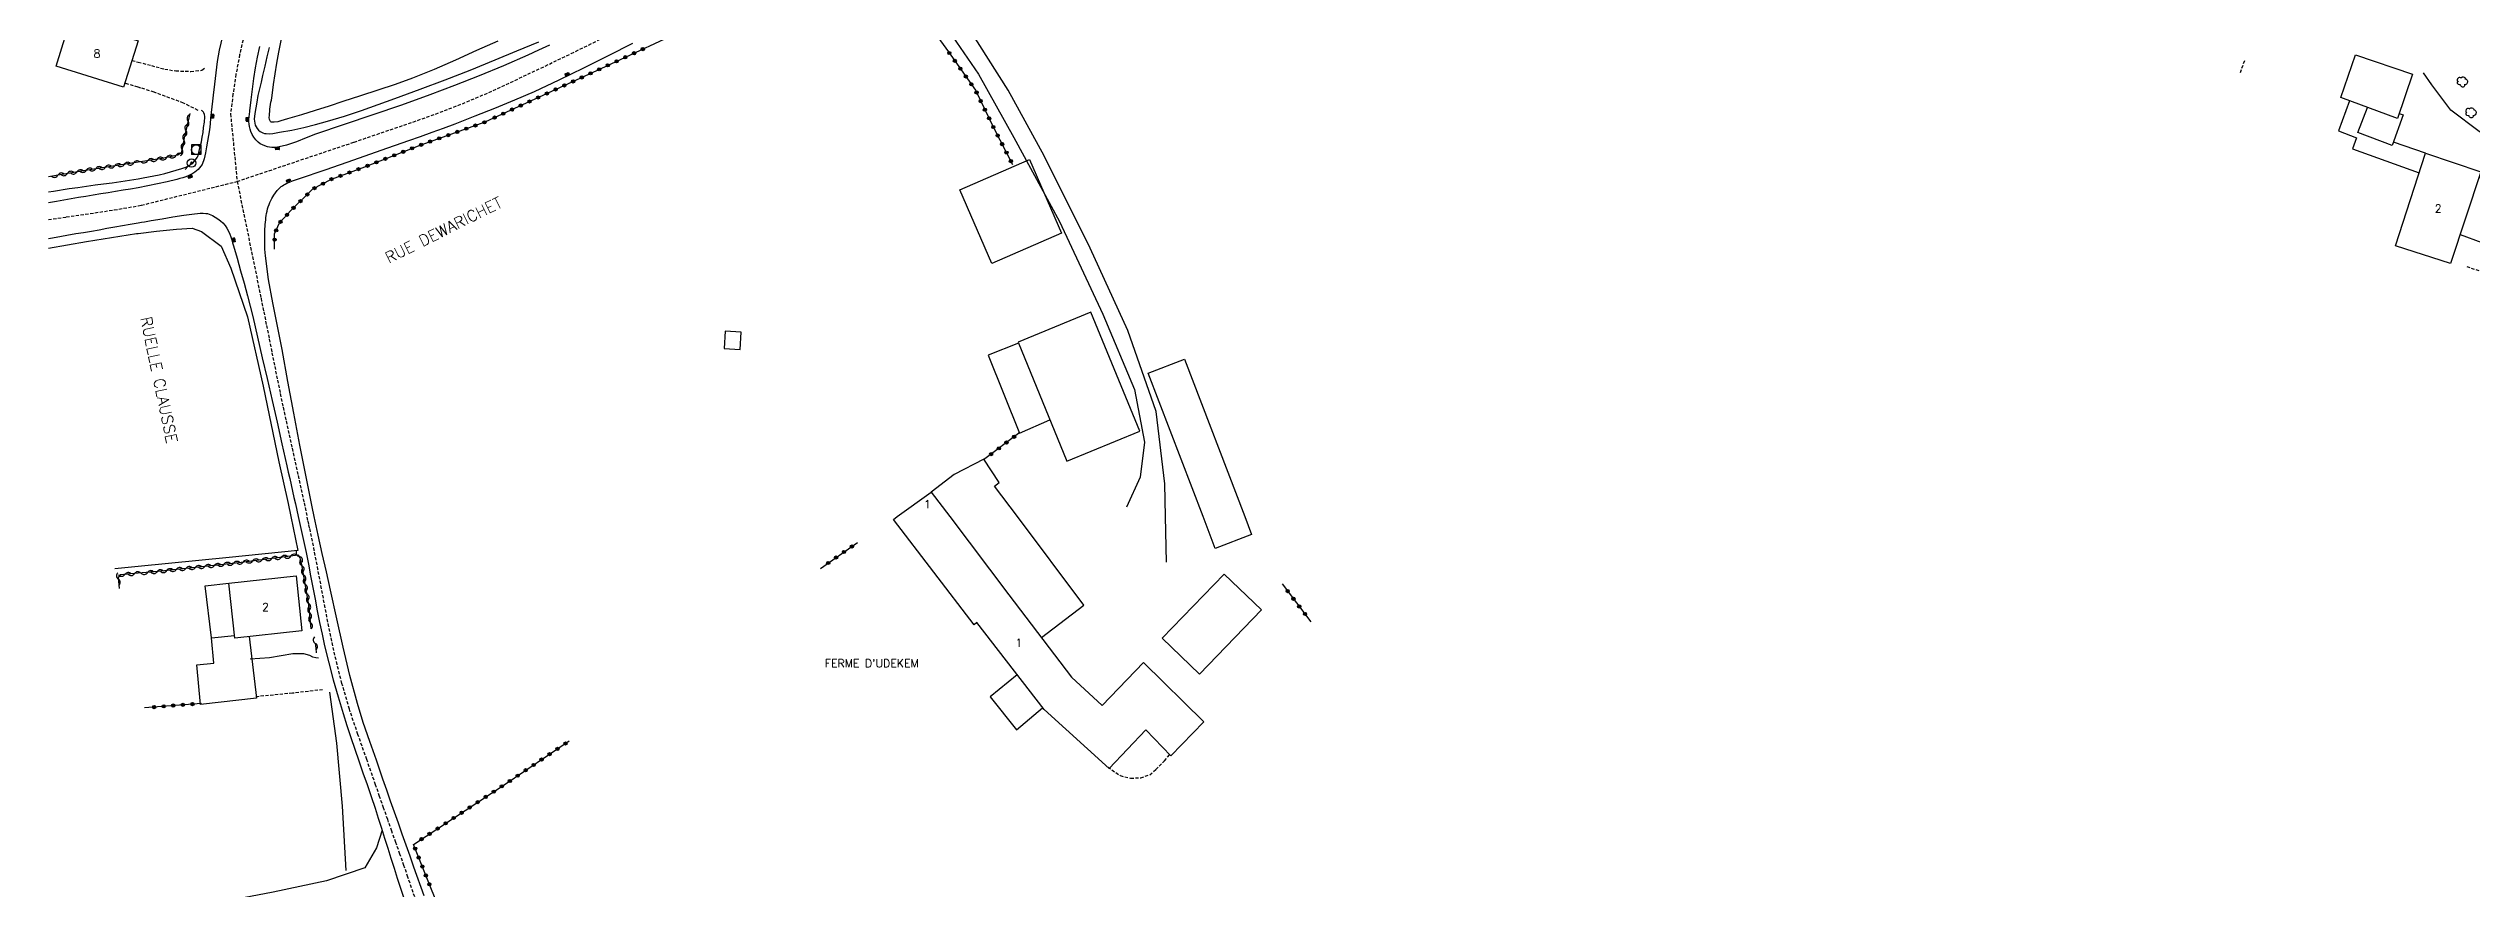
# Model space of a CAD drawing. Header units: millimetres. Extents: x 176000 to 177001, y 163000 to 164001.
# Drawn here: x 176000 to 176378.6, y 163612.9 to 163744.2 of the extents above; entities that cross this region are included whole.
import ezdxf
from ezdxf.enums import TextEntityAlignment as Align

# ---------------------------------------------------------------- set-up
doc = ezdxf.new("R2010")
doc.units = ezdxf.units.MM
doc.linetypes.add('DASHED', pattern=[0.75, 0.5, -0.25])
doc.layers.get('0').update_dxf_attribs({"linetype": 'CONTINUOUS'})
for name, color, linetype in [('W0001', 6, 'DASHED'), ('W0008', 7, 'CONTINUOUS'), ('W0017', 7, 'CONTINUOUS'), ('W0101', 7, 'CONTINUOUS'), ('W0104', 1, 'CONTINUOUS'), ('W0112', 1, 'DASHED'), ('W0211', 2, 'CONTINUOUS'), ('W0214', 2, 'CONTINUOUS'), ('W0300', 7, 'CONTINUOUS'), ('W0310', 3, 'CONTINUOUS'), ('W0322', 7, 'CONTINUOUS'), ('W0323', 7, 'CONTINUOUS'), ('W0330', 7, 'CONTINUOUS'), ('W0401', 7, 'CONTINUOUS'), ('W0420', 7, 'CONTINUOUS'), ('W0473', 7, 'CONTINUOUS'), ('W0984', 7, 'CONTINUOUS'), ('W0989', 7, 'CONTINUOUS'), ('W0991', 7, 'CONTINUOUS')]:
    doc.layers.add(name, color=color, linetype=linetype)
doc.styles.get("Standard").update_dxf_attribs({"font": 'romans.shx', "width": 0.85})

# ---------------------------------------------------------------- blocks, each defined once
blk = doc.blocks.new('T300')
for p, q in [((-0.8, 0.51), (-0.86, 0.34)), ((-0.86, 0.34), (-0.86, 0.17)), ((-0.86, 0.17), (-0.74, 0.06)), ((-0.69, 0.63), (-0.8, 0.51)), ((-0.8, -0.06), (-0.74, 0.06)), ((-0.74, 0.06), (-0.69, 0.11)), ((-0.57, 0.69), (-0.69, 0.63)), ((-0.46, 0.69), (-0.57, 0.69)), ((-0.29, 0.63), (-0.46, 0.69)), ((-0.29, 0.63), (-0.17, 0.74)), ((-0.23, 0.57), (-0.29, 0.63)), ((-0.17, 0.74), (-0.06, 0.8)), ((-0.06, 0.8), (0.06, 0.8)), ((0.06, 0.8), (0.23, 0.74)), ((0.23, 0.74), (0.34, 0.63)), ((0.34, 0.63), (0.4, 0.51)), ((0.46, 0.46), (0.34, 0.46)), ((0.4, 0.51), (0.4, 0.46)), ((0.57, 0.4), (0.46, 0.46)), ((0.57, 0.4), (0.69, 0.29)), ((0.69, 0.29), (0.74, 0.17)), ((0.74, 0.06), (0.69, -0.17)), ((0.74, 0.17), (0.74, 0.06)), ((-0.8, -0.17), (-0.8, -0.06)), ((-0.8, -0.23), (-0.8, -0.17)), ((-0.74, -0.34), (-0.8, -0.23)), ((-0.69, -0.4), (-0.74, -0.34)), ((-0.51, -0.46), (-0.69, -0.4)), ((-0.4, -0.46), (-0.51, -0.46)), ((-0.4, -0.46), (-0.34, -0.46)), ((-0.34, -0.46), (-0.34, -0.4)), ((-0.34, -0.51), (-0.34, -0.46)), ((-0.29, -0.63), (-0.34, -0.51)), ((-0.17, -0.74), (-0.29, -0.63)), ((-0.06, -0.8), (-0.17, -0.74)), ((0.06, -0.8), (-0.06, -0.8)), ((0.17, -0.74), (0.06, -0.8)), ((0.23, -0.69), (0.17, -0.74)), ((0.29, -0.46), (0.23, -0.46)), ((0.29, -0.63), (0.23, -0.69)), ((0.46, -0.4), (0.29, -0.46)), ((0.34, -0.51), (0.29, -0.63)), ((0.34, -0.51), (0.34, -0.46)), ((0.57, -0.34), (0.46, -0.4)), ((0.63, -0.29), (0.57, -0.34)), ((0.69, -0.17), (0.63, -0.29))]:
    blk.add_line(p, q)
blk = doc.blocks.new('T401')
for p, q in [((-0.3, 0.3), (0, 0.3)), ((-0.3, -0.25), (-0.3, 0.3)), ((-0.3, 0.15), (0, 0.15)), ((-0.3, 0), (0, 0)), ((0, 0.3), (0, -0.25)), ((-0.3, -0.15), (0, -0.15)), ((-0.3, -0.25), (-0.3, -0.3)), ((-0.3, -0.3), (0, -0.3)), ((0, -0.3), (0, -0.25))]:
    blk.add_line(p, q)
blk = doc.blocks.new('T420')
for p, q in [((0.75, 0.75), (-0.75, 0.75)), ((-0.75, 0.75), (-0.75, -0.75)), ((0.75, 0.75), (0.75, -0.75)), ((0.75, -0.75), (-0.75, -0.75))]:
    blk.add_line(p, q)
blk.add_ellipse((0, 0), major_axis=(-0.53, 0.53), ratio=1, start_param=3.926991, end_param=10.210176)
blk = doc.blocks.new('T473')
for p, q in [((-0.166667, 0.166667), (0.166667, -0.166667)), ((-0.166667, -0.166667), (0.166667, 0.166667)), ((0.500001, 0.500001), (1.000002, 1.000002)), ((-1.000002, -1.000002), (-0.500001, -0.500001))]:
    blk.add_line(p, q)
blk.add_ellipse((0, 0), major_axis=(0.471405, 0.471405), ratio=1, start_param=5.4977871438, end_param=11.780972451)
blk = doc.blocks.new('t310o')
at = {"color": 0, "linetype": 'Continuous'}
for centre, start, end in [((-0.5, 0.38), 216.8699, 323.1304), ((0.5, -0.37), 36.8699, 143.1303)]:
    blk.add_arc(centre, 0.625, start, end, dxfattribs=at)
blk = doc.blocks.new('t323o')
at = {"color": 0, "linetype": 'Continuous'}
for radius in [0.25, 0.15]:
    blk.add_circle((0, 0), radius, dxfattribs=at)
blk = doc.blocks.new('t322o')
at = {"color": 0, "linetype": 'Continuous'}
for radius in [0.25, 0.15]:
    blk.add_circle((0, 0), radius, dxfattribs=at)

msp = doc.modelspace()

# ---------------------------------------------------------------- linework, layer by layer
at = {"layer": 'W0001'}
for points in [[(176043, 163783.5), (176037.86, 163766.88), (176037.39, 163765.5), (176036.9, 163764.14), (176036.39, 163762.78), (176035.87, 163761.42), (176035.35, 163760.07), (176034.83, 163758.71), (176034.32, 163757.35), (176033.83, 163755.98), (176032.96, 163753.56), (176032.09, 163751.14), (176031.27, 163748.7), (176030.57, 163746.22), (176029.87, 163743.18), (176029.3, 163740.11), (176028.83, 163737.02), (176028.45, 163733.92), (176029.48, 163723.38)], [(176029.48, 163723.38), (176047.74, 163729.52), (176051.99, 163730.97), (176056.25, 163732.41), (176060.48, 163733.91), (176064.67, 163735.52), (176068.12, 163736.98), (176071.52, 163738.52), (176074.89, 163740.12), (176078.26, 163741.72), (176081.69, 163743.36), (176085.1, 163745.04), (176088.5, 163746.73), (176091.9, 163748.41), (176096.14, 163750.48), (176100.38, 163752.55), (176104.62, 163754.63), (176108.84, 163756.74), (176112.78, 163758.75), (176116.71, 163760.78), (176120.63, 163762.82), (176124.54, 163764.89)], [(176014.53, 163719.66), (176029.48, 163723.38)], [(176029.48, 163723.38), (176033.21, 163705.13), (176033.64, 163703), (176034.07, 163700.87), (176034.5, 163698.74), (176034.92, 163696.61), (176035.35, 163694.48), (176035.78, 163692.35), (176036.22, 163690.22), (176036.67, 163688.09), (176037.12, 163685.95), (176037.59, 163683.81), (176038.06, 163681.68), (176038.53, 163679.54), (176039.01, 163677.41), (176039.48, 163675.27), (176039.95, 163673.14), (176040.42, 163671)], [(176000, 163717.41), (176002.79, 163717.82), (176006.53, 163718.36), (176010.27, 163718.93), (176014, 163719.56)], [(176014, 163719.56), (176014.53, 163719.66)], [(176058.43, 163608.04), (176056.17, 163614.67), (176055.55, 163616.48), (176054.92, 163618.28), (176054.28, 163620.08), (176053.64, 163621.88), (176053, 163623.69), (176052.37, 163625.49), (176051.74, 163627.29), (176051.12, 163629.1), (176049.74, 163633.04), (176048.35, 163636.97), (176047.02, 163640.93), (176045.85, 163644.94), (176045.1, 163647.88), (176044.42, 163650.83), (176043.8, 163653.8), (176043.23, 163656.78), (176042.67, 163659.75), (176042.11, 163662.73), (176041.54, 163665.7), (176040.92, 163668.67), (176040.8, 163669.25), (176040.67, 163669.83), (176040.55, 163670.42), (176040.42, 163671)]]:
    msp.add_lwpolyline(points, dxfattribs=at)
at = {"layer": 'W0008'}
for points in [[(176027.21, 163746.08), (176026.69, 163743.88), (176026.37, 163742.12), (176026.14, 163740.36), (176025.95, 163738.59), (176025.74, 163736.83), (176025.63, 163735.93), (176025.53, 163735.04), (176025.44, 163734.14), (176025.34, 163733.24), (176025.25, 163732.35), (176025.14, 163731.45), (176025.01, 163730.56), (176024.86, 163729.67), (176024.71, 163728.76), (176024.56, 163727.84), (176024.34, 163726.92), (176023.99, 163726.04), (176023.82, 163725.75), (176023.62, 163725.48), (176023.39, 163725.24), (176023.14, 163725.01), (176022.87, 163724.8), (176022.57, 163724.62), (176022.26, 163724.46), (176021.95, 163724.31), (176021.48, 163724.12), (176021.01, 163723.96), (176020.53, 163723.82), (176020.05, 163723.7), (176018.54, 163723.33), (176017.03, 163723), (176015.52, 163722.69), (176014, 163722.4)], [(176078.26, 163744.69), (176076.58, 163743.89), (176074.89, 163743.11), (176071.11, 163741.46), (176067.3, 163739.89), (176063.46, 163738.38), (176059.6, 163736.91), (176055.16, 163735.31), (176050.69, 163733.78), (176046.21, 163732.29), (176041.74, 163730.78), (176040.24, 163730.2), (176038.74, 163729.57), (176037.19, 163729.02), (176035.59, 163728.68), (176035.24, 163728.66), (176034.89, 163728.67), (176034.55, 163728.72), (176034.21, 163728.8), (176033.82, 163728.92), (176033.45, 163729.07), (176033.09, 163729.26), (176032.76, 163729.51), (176032.4, 163729.87), (176032.1, 163730.27), (176031.85, 163730.71), (176031.64, 163731.16), (176031.5, 163731.54), (176031.41, 163731.94), (176031.36, 163732.34), (176031.32, 163732.74), (176031.32, 163732.95), (176031.32, 163733.17), (176031.34, 163733.38), (176031.36, 163733.59), (176031.39, 163733.8), (176031.42, 163734.01), (176031.44, 163734.22), (176031.47, 163734.43), (176031.66, 163736.1), (176031.86, 163737.78), (176032.09, 163739.45), (176032.36, 163741.12), (176032.68, 163742.8), (176033.03, 163744.47)], [(176039.07, 163723.78), (176043.39, 163725.25), (176047.7, 163726.73), (176052.01, 163728.24), (176056.32, 163729.76), (176058.13, 163730.41), (176059.94, 163731.06), (176061.74, 163731.72), (176063.54, 163732.4), (176066.66, 163733.61), (176069.77, 163734.83), (176072.86, 163736.1), (176075.92, 163737.42), (176079.81, 163739.23), (176083.65, 163741.12), (176087.48, 163743.04), (176091.3, 163744.96)], [(176014, 163722.4), (176012.84, 163722.19), (176011.67, 163721.99), (176010.5, 163721.8), (176009.33, 163721.61), (176008.17, 163721.42), (176007, 163721.23), (176005.83, 163721.04), (176004.67, 163720.84), (176001.24, 163720.26), (176000, 163720.05)], [(176041.54, 163671), (176041.21, 163672.55), (176040.89, 163674.11), (176040.57, 163675.66), (176040.26, 163677.22), (176039.28, 163682.19), (176038.34, 163687.16), (176037.42, 163692.14), (176036.51, 163697.11), (176035.8, 163700.76), (176035.05, 163704.4), (176034.38, 163708.06), (176033.9, 163711.75), (176033.83, 163712.81), (176033.79, 163713.86), (176033.8, 163714.92), (176033.83, 163715.97), (176033.85, 163716.32), (176033.87, 163716.67), (176033.9, 163717.01), (176033.94, 163717.36), (176033.98, 163717.71), (176034.03, 163718.05), (176034.09, 163718.39), (176034.15, 163718.73), (176034.24, 163719.08), (176034.34, 163719.42), (176034.46, 163719.76), (176034.59, 163720.09), (176034.73, 163720.39), (176034.88, 163720.69), (176035.05, 163720.98), (176035.23, 163721.25), (176035.48, 163721.61), (176035.76, 163721.95), (176036.05, 163722.27), (176036.38, 163722.56), (176036.58, 163722.71), (176036.79, 163722.85), (176037.01, 163722.96), (176037.24, 163723.08), (176037.68, 163723.28), (176038.14, 163723.47), (176038.6, 163723.64), (176039.07, 163723.78)], [(176014, 163716.9), (176014.52, 163716.99), (176015.03, 163717.08), (176015.55, 163717.16), (176016.07, 163717.25), (176017.75, 163717.54), (176019.44, 163717.84), (176021.13, 163718.11), (176022.83, 163718.32), (176023.27, 163718.37), (176023.71, 163718.41), (176024.16, 163718.42), (176024.6, 163718.39), (176024.86, 163718.34), (176025.12, 163718.26), (176025.37, 163718.16), (176025.61, 163718.05), (176026.05, 163717.81), (176026.48, 163717.54), (176026.88, 163717.24), (176027.25, 163716.89), (176027.59, 163716.49), (176027.88, 163716.06), (176028.13, 163715.6), (176028.35, 163715.14), (176028.52, 163714.7), (176028.66, 163714.25), (176028.77, 163713.79), (176028.89, 163713.34), (176029.47, 163711.39), (176030.03, 163709.42), (176030.58, 163707.46), (176031.11, 163705.49), (176031.91, 163702.27), (176032.67, 163699.04), (176033.41, 163695.81), (176034.15, 163692.57), (176034.94, 163689.17), (176035.71, 163685.77), (176036.48, 163682.37), (176037.24, 163678.96), (176037.47, 163677.97), (176037.69, 163676.97), (176037.91, 163675.98), (176038.14, 163674.98), (176038.36, 163673.99), (176038.58, 163672.99), (176038.81, 163672), (176039.03, 163671)], [(176000, 163714.46), (176000.63, 163714.57), (176004.26, 163715.22), (176005.48, 163715.42), (176006.7, 163715.63), (176007.92, 163715.84), (176009.13, 163716.06), (176010.35, 163716.27), (176011.57, 163716.48), (176012.78, 163716.69), (176014, 163716.9)], [(176039.03, 163671), (176039.34, 163669.6), (176039.64, 163668.21), (176039.94, 163666.81), (176040.24, 163665.41), (176040.61, 163663.59), (176040.96, 163661.76), (176041.31, 163659.94), (176041.65, 163658.11), (176041.99, 163656.28), (176042.35, 163654.46), (176042.74, 163652.64), (176043.15, 163650.83), (176043.8, 163648.16), (176044.5, 163645.51), (176045.25, 163642.87), (176046.03, 163640.24), (176046.61, 163638.38), (176047.22, 163636.52), (176047.85, 163634.67), (176048.49, 163632.83), (176049.14, 163630.99), (176049.78, 163629.14), (176050.41, 163627.29), (176051.03, 163625.44), (176051.53, 163623.88), (176052.03, 163622.32), (176052.52, 163620.76), (176053.01, 163619.19), (176053.5, 163617.63), (176053.99, 163616.06), (176054.49, 163614.5), (176055, 163612.95), (176055.64, 163611.07)], [(176058.69, 163611.75), (176057.1, 163616.26), (176056.5, 163617.98), (176055.9, 163619.7), (176055.29, 163621.41), (176054.67, 163623.13), (176054.06, 163624.84), (176053.46, 163626.55), (176052.85, 163628.27), (176052.26, 163629.99), (176051.23, 163632.93), (176050.19, 163635.87), (176049.19, 163638.82), (176048.27, 163641.8), (176047.09, 163646.2), (176046.04, 163650.62), (176045.05, 163655.06), (176044.06, 163659.5), (176043.42, 163662.37), (176042.78, 163665.24), (176042.16, 163668.12), (176041.54, 163671)]]:
    msp.add_lwpolyline(points, dxfattribs=at)
at = {"layer": 'W0017'}
for points in [[(176174.55, 163671), (176174.43, 163676.11), (176173.05, 163687.43), (176168.65, 163700.07), (176162.74, 163712.94), (176155.58, 163727.38), (176149.97, 163737.61), (176143.83, 163747.3), (176138.71, 163753.46), (176134.28, 163756.92), (176130.13, 163759.1), (176125.54, 163760.18), (176124.56, 163760.43), (176123.8, 163760.72), (176123.33, 163761.11)], [(176118.76, 163758.61), (176125.87, 163757.32), (176134.27, 163753.2), (176140.75, 163746.78), (176145.29, 163740.14), (176150.84, 163730.23), (176157.95, 163717.1), (176164.76, 163702.64), (176169.7, 163690.85), (176171.23, 163682.63), (176170.55, 163677.16), (176168.42, 163672.51)], [(176395.35, 163725.64), (176394.14, 163725.02), (176392.96, 163724.98), (176390.97, 163725.49), (176384.37, 163728.53), (176379.77, 163731.18), (176375.35, 163734.5), (176372.37, 163738.47), (176371.11, 163740.35)], [(176174.71, 163663.87), (176174.55, 163671)], [(176042.19, 163648.91), (176041.77, 163648.94), (176041.33, 163649.07), (176040.84, 163649.29), (176039.9, 163649.57), (176038.2, 163649.55), (176034.53, 163648.97), (176031.52, 163648.75)], [(176052.13, 163622.01), (176051.27, 163619.26), (176049.41, 163616.16), (176043.44, 163614.1), (176035.11, 163612.31), (176023.64, 163610.16), (176014, 163608.74)]]:
    msp.add_lwpolyline(points, dxfattribs=at)
at = {"layer": 'W0101'}
for points in [[(176003.46, 163748.64), (176014, 163745.34), (176011.72, 163738.08), (176001.19, 163741.38)], [(176380.04, 163724.89), (176375.33, 163710.53), (176366.73, 163713.31), (176371.42, 163727.78)], [(176039.61, 163653.16), (176029.14, 163652.02), (176028.2, 163660.61), (176038.68, 163661.75)]]:
    msp.add_lwpolyline(points, close=True, dxfattribs=at)
for points in [[(176132.63, 163671), (176137.91, 163674.85), (176140.82, 163671)], [(176150.07, 163658.78), (176150.04, 163658.8), (176159.86, 163645.92), (176164.65, 163641.52), (176171.08, 163648.22), (176180.54, 163638.95), (176175.36, 163633.61), (176171.47, 163637.68), (176165.73, 163631.63), (176155.57, 163640.85), (176145.04, 163654.45), (176145.04, 163654.45), (176144.65, 163654.12), (176132.05, 163670.58), (176132.63, 163671)], [(176140.82, 163671), (176150.07, 163658.78)]]:
    msp.add_lwpolyline(points, dxfattribs=at)
at = {"layer": 'W0104'}
for points in [[(176369.35, 163740.13), (176367.04, 163733.21), (176358.16, 163736.47), (176360.45, 163743.17)], [(176153.29, 163726.79), (176158.3, 163715.31), (176147.42, 163710.56), (176142.41, 163722.04)], [(176170.51, 163684.36), (176162.86, 163702.93), (176151.49, 163698.24), (176159.14, 163679.67)], [(176105.73, 163699.98), (176105.59, 163697.28), (176108.1, 163697.14), (176108.24, 163699.84)], [(176189.51, 163656.42), (176179.83, 163646.38), (176174.01, 163652), (176183.7, 163662.03)]]:
    msp.add_lwpolyline(points, close=True, dxfattribs=at)
for points in [[(176359.54, 163735.96), (176357.81, 163731.28), (176360.62, 163730.2), (176360.02, 163728.46), (176370.43, 163724.72)], [(176367.3, 163734), (176367.93, 163733.76), (176366.19, 163728.97), (176360.84, 163731.02), (176362.32, 163734.94)], [(176371.42, 163727.78), (176366.38, 163729.5)], [(176376.83, 163715.08), (176383.59, 163712.56), (176384.99, 163716.28), (176381.55, 163717.46), (176383.3, 163722.9), (176379.74, 163723.99)], [(176151.55, 163698.1), (176146.8, 163696.23), (176151.73, 163684.03), (176156.48, 163686.13)], [(176180.41, 163671), (176171.83, 163693.44), (176177.5, 163695.61)], [(176177.5, 163695.61), (176186.92, 163671)], [(176151.41, 163671), (176147.82, 163675.78), (176148.54, 163676.35), (176146.16, 163679.96), (176141.52, 163677.59), (176137.91, 163674.85)], [(176155.14, 163652.11), (176161.77, 163657.19), (176151.41, 163671)], [(176186.92, 163671), (176187.98, 163668.22), (176182.31, 163666.05), (176180.41, 163671)], [(176025.46, 163652.07), (176024.5, 163660.18), (176028.2, 163660.61)], [(176031.38, 163652.26), (176032.5, 163642.66), (176023.78, 163641.67), (176023.18, 163647.83), (176025.82, 163648.13), (176025.46, 163652.07), (176029.09, 163652.41)], [(176151.36, 163646.29), (176147.14, 163642.86), (176151.24, 163637.7), (176155.34, 163641.14)]]:
    msp.add_lwpolyline(points, dxfattribs=at)
at = {"layer": 'W0112'}
for points in [[(176013.04, 163742.27), (176014, 163742.02)], [(176014, 163742.02), (176016.08, 163741.49), (176018.17, 163740.92), (176019.88, 163740.65), (176022.24, 163740.57), (176023.97, 163740.76), (176024.55, 163741.2)], [(176342.48, 163740.37), (176343.17, 163742.3)], [(176014, 163738.11), (176011.92, 163738.72)], [(176023.37, 163734.48), (176021.1, 163735.62), (176016.5, 163737.32), (176014.45, 163737.97), (176014, 163738.11)], [(176377.84, 163710.07), (176382.62, 163708.52), (176382.71, 163708.8), (176399.64, 163703.14), (176398.16, 163712.24), (176397.57, 163716.91), (176397.09, 163718.43), (176396.6, 163719.55), (176395.78, 163720.9)], [(176042.84, 163643.96), (176038.13, 163643.42), (176032.38, 163642.86)], [(176165.55, 163631.86), (176167.46, 163630.55), (176169.09, 163630.14), (176170.66, 163630.21), (176172.08, 163630.67), (176173.02, 163631.49), (176174.38, 163632.83), (176175.17, 163633.8)]]:
    msp.add_lwpolyline(points, dxfattribs=at)
at = {"layer": 'W0211'}
msp.add_lwpolyline([(176070.21, 163745.31), (176066.9, 163743.81), (176063.58, 163742.32), (176060.24, 163740.89), (176056.86, 163739.53), (176054.18, 163738.54), (176051.46, 163737.62), (176048.74, 163736.73), (176046.01, 163735.84), (176043.85, 163735.14), (176041.69, 163734.45), (176039.52, 163733.78), (176037.33, 163733.15), (176036.84, 163733), (176036.33, 163732.84), (176035.82, 163732.71), (176035.29, 163732.65), (176035.15, 163732.64), (176034.99, 163732.63), (176034.82, 163732.66), (176034.67, 163732.75), (176034.52, 163733.04), (176034.49, 163733.36), (176034.53, 163733.66), (176034.56, 163733.92), (176034.58, 163734.29), (176034.61, 163734.65), (176034.66, 163735.01), (176034.71, 163735.38), (176034.77, 163735.74), (176034.83, 163736.09), (176034.89, 163736.45), (176034.95, 163736.81), (176035.18, 163738.5), (176035.42, 163740.19), (176035.68, 163741.87), (176035.98, 163743.55), (176036.43, 163745.64)], dxfattribs=at)
at = {"layer": 'W0214'}
for points in [[(176034.47, 163744.29), (176034.12, 163742.83), (176033.79, 163741.37), (176033.45, 163739.91), (176033.21, 163738.88), (176032.95, 163737.84), (176032.72, 163736.8), (176032.54, 163735.75), (176032.39, 163734.89), (176032.22, 163734.01), (176032.16, 163733.09), (176032.31, 163732.18), (176032.43, 163731.89), (176032.62, 163731.63), (176032.84, 163731.4), (176033.08, 163731.2), (176033.29, 163731.06), (176033.51, 163730.96), (176033.75, 163730.88), (176033.99, 163730.84), (176034.53, 163730.81), (176035.07, 163730.87), (176035.6, 163730.96), (176036.12, 163731.06), (176038.01, 163731.4), (176039.88, 163731.81), (176041.74, 163732.26), (176043.59, 163732.77), (176046.25, 163733.57), (176048.89, 163734.46), (176051.51, 163735.4), (176054.12, 163736.35), (176058.06, 163737.79), (176061.98, 163739.26), (176065.89, 163740.78), (176069.78, 163742.35), (176073.2, 163743.76), (176076.62, 163745.21)], [(176014, 163723.77), (176014.82, 163723.92), (176015.64, 163724.07), (176016.46, 163724.23), (176017.28, 163724.4), (176018.18, 163724.61), (176019.07, 163724.85), (176019.96, 163725.12), (176020.83, 163725.4), (176021.14, 163725.51), (176021.45, 163725.61), (176021.76, 163725.74), (176022.04, 163725.9), (176022.37, 163726.14), (176022.67, 163726.4), (176022.94, 163726.7), (176023.17, 163727.03), (176023.38, 163727.45), (176023.52, 163727.9), (176023.62, 163728.36), (176023.72, 163728.81), (176023.89, 163729.55), (176024.04, 163730.29), (176024.15, 163731.03), (176024.24, 163731.78), (176024.28, 163732.07), (176024.32, 163732.35), (176024.37, 163732.64), (176024.4, 163732.92), (176024.42, 163733.22), (176024.41, 163733.52), (176024.36, 163733.83), (176024.27, 163734.12), (176024.21, 163734.22), (176024.13, 163734.32), (176024.03, 163734.4), (176023.92, 163734.45)], [(176000, 163721.74), (176000.78, 163721.86), (176003.24, 163722.25), (176004.59, 163722.45), (176005.93, 163722.64), (176007.28, 163722.82), (176008.62, 163723), (176009.97, 163723.17), (176011.32, 163723.36), (176012.66, 163723.56), (176014, 163723.77)]]:
    msp.add_lwpolyline(points, dxfattribs=at)
at = {"layer": 'W0310'}
for points in [[(176022.07, 163734.01), (176021.19, 163730.17), (176020.88, 163728.5), (176020.72, 163727.85), (176020.2, 163727.48), (176017.79, 163726.96), (176014, 163726.38)], [(176014, 163726.38), (176005.77, 163725.11), (176000, 163724.1)], [(176041.07, 163653.45), (176040.67, 163657.24), (176040.02, 163661.12), (176039.53, 163663.71), (176039.31, 163664.58), (176039.09, 163665.01), (176038.58, 163664.91), (176029.68, 163663.81), (176017.16, 163662.43), (176014, 163662.15)], [(176014, 163662.15), (176011.21, 163661.91), (176010.89, 163661.49), (176011.05, 163659.76)], [(176041.9, 163649.72), (176041.81, 163650.45), (176041.7, 163651.24)]]:
    msp.add_lwpolyline(points, dxfattribs=at)
at = {"layer": 'W0322'}
for points in [[(176068.35, 163732.72), (176086.34, 163741.02), (176100.89, 163747.78), (176110.77, 163752.97), (176116.48, 163755.41), (176119.51, 163756.1), (176122.88, 163756.16), (176128.47, 163754.94), (176136.33, 163749.57), (176140.65, 163743.6), (176144.83, 163737.64), (176147.65, 163731.82), (176150.65, 163726.01)], [(176100.99, 163450.06), (176099.45, 163455.54), (176098.45, 163463.16), (176096.98, 163472.31), (176095.85, 163480.97), (176094.56, 163488.96), (176093.45, 163496.9), (176090.42, 163514.18), (176085.79, 163533.68), (176082.71, 163548.17), (176077.55, 163568.98), (176072.77, 163584.11), (176067.21, 163596.74), (176062.42, 163606.46), (176059.53, 163613.53), (176057.04, 163619.79)]]:
    msp.add_lwpolyline(points, dxfattribs=at)
at = {"layer": 'W0323'}
for points in [[(176035.33, 163712.78), (176035.34, 163715.2), (176036.09, 163716.89), (176037.93, 163718.88), (176041.33, 163722.2), (176044.21, 163723.73), (176049.44, 163725.66), (176058.09, 163729.05), (176068.39, 163732.72)], [(176151.79, 163684.17), (176146.1, 163679.86)], [(176120.61, 163662.9), (176126.42, 163666.96)], [(176192.76, 163660.5), (176197.25, 163654.59)], [(176023.92, 163641.83), (176015.02, 163641.13)], [(176057.05, 163619.79), (176071.2, 163629.11), (176081.38, 163635.96)]]:
    msp.add_lwpolyline(points, dxfattribs=at)
at = {"layer": 'W0330'}
for points in [[(176000, 163712.96), (176005.92, 163714.01), (176013.74, 163715.23), (176014, 163715.26)], [(176014, 163715.26), (176016.86, 163715.59), (176020.03, 163715.94), (176022.43, 163716.05), (176023.92, 163715.57), (176026.96, 163713.28), (176028.52, 163709.82), (176031.11, 163702.23), (176033.56, 163691.38), (176036.02, 163679.59), (176037.43, 163673.05), (176037.86, 163671)], [(176037.86, 163671), (176038.98, 163665.72)], [(176038.98, 163665.72), (176028.26, 163664.63), (176014, 163663.2)], [(176014, 163663.2), (176010.39, 163662.83)], [(176043.89, 163643.6), (176045.03, 163635.6), (176045.88, 163625.79), (176046.46, 163615.72)]]:
    msp.add_lwpolyline(points, dxfattribs=at)

# ---------------------------------------------------------------- block references
at = {"layer": 'W0300'}
for p in [(176377.23, 163738.92), (176378.56, 163734.09)]:
    msp.add_blockref('T300', p, dxfattribs=at)
at = {"layer": 'W0310'}
for p, rotation in [((176021.46, 163731.34), 257.0970249572955), ((176021.79, 163732.8), 257.0970249572955), ((176020.86, 163728.4), 256.0683107582914), ((176021.13, 163729.87), 259.5477247118939), ((176001.48, 163724.36), 189.8397021019748), ((176002.96, 163724.62), 189.8397021019748), ((176004.43, 163724.87), 189.8397021019748), ((176005.91, 163725.13), 188.7837748364005), ((176007.39, 163725.36), 188.7837748364005), ((176008.88, 163725.59), 188.7837748364005), ((176010.36, 163725.81), 188.7837748364005), ((176011.84, 163726.04), 188.7837748364005), ((176013.32, 163726.27), 188.7837748364005), ((176015.48, 163726.61), 188.7837748366755), ((176016.96, 163726.83), 188.7837748366755), ((176018.44, 163727.1), 192.2341980964009), ((176019.91, 163727.42), 192.2341980964009), ((176028.92, 163663.72), 186.2829482075767), ((176030.41, 163663.9), 187.0782164507501), ((176031.9, 163664.08), 187.0782164507501), ((176033.38, 163664.27), 187.0782164507501), ((176034.87, 163664.45), 187.0782164507501), ((176036.36, 163664.64), 187.0782164507501), ((176037.85, 163664.82), 187.0782164507501), ((176039.2, 163664.79), 116.6710561990175), ((176039.6, 163663.35), 100.6877326096084), ((176010.91, 163661.25), 275.1917844058594), ((176011.94, 163661.98), 184.9589312235457), ((176013.44, 163662.1), 184.9589312235457), ((176015.49, 163662.28), 184.9589312236209), ((176016.99, 163662.41), 184.9589312236209), ((176018.48, 163662.57), 186.2829482075767), ((176019.97, 163662.74), 186.2829482075767), ((176021.46, 163662.9), 186.2829482075767), ((176022.95, 163663.07), 186.2829482075767), ((176024.44, 163663.23), 186.2829482075767), ((176025.94, 163663.39), 186.2829482075767), ((176027.43, 163663.56), 186.2829482075767), ((176039.88, 163661.87), 100.6877326096084), ((176040.14, 163660.4), 99.57024180263136), ((176040.39, 163658.92), 99.57024180263136), ((176040.64, 163657.44), 99.57024180263136), ((176040.81, 163655.95), 95.90201703828811), ((176040.96, 163654.46), 95.90201703828811), ((176041.7, 163651.21), 97.79728428555512)]:
    msp.add_blockref('t310o', p, dxfattribs=dict(at, rotation=rotation))
at = {"layer": 'W0322'}
for p, rotation in [((176091.5, 163743.41), 24.91830302536657), ((176092.86, 163744.05), 24.91830302536657), ((176140.75, 163743.45), 305.0778705300498), ((176083.33, 163739.63), 24.76726422188567), ((176084.69, 163740.26), 24.76726422188567), ((176086.05, 163740.89), 24.76726422188567), ((176087.41, 163741.52), 24.91830302536657), ((176088.77, 163742.15), 24.91830302536657), ((176090.13, 163742.78), 24.91830302536657), ((176141.62, 163742.22), 305.0778705300498), ((176142.48, 163740.99), 305.0778705300498), ((176143.34, 163739.77), 305.0778705300498), ((176075.16, 163735.86), 24.76726422188567), ((176076.52, 163736.49), 24.76726422188567), ((176077.88, 163737.12), 24.76726422188567), ((176079.24, 163737.75), 24.76726422188567), ((176080.61, 163738.37), 24.76726422188567), ((176081.97, 163739), 24.76726422188567), ((176144.2, 163738.54), 305.0778705300498), ((176145.01, 163737.28), 295.8878463625309), ((176145.66, 163735.93), 295.8878463625309), ((176069.71, 163733.35), 24.76726422188567), ((176071.07, 163733.97), 24.76726422188567), ((176072.43, 163734.6), 24.76726422188567), ((176073.8, 163735.23), 24.76726422188567), ((176146.32, 163734.58), 295.8878463625309), ((176146.97, 163733.23), 295.8878463625309), ((176147.63, 163731.88), 295.8878463625309), ((176148.31, 163730.55), 297.3015810740811), ((176149, 163729.21), 297.3015810740811), ((176149.69, 163727.88), 297.3015810740811), ((176150.38, 163726.55), 297.3015810740811), ((176057.3, 163619.13), 111.7002947454797), ((176057.85, 163617.74), 111.7002947454797), ((176058.41, 163616.34), 111.7002947454797), ((176058.96, 163614.95), 111.7002947454797), ((176059.52, 163613.56), 111.7002947454797)]:
    msp.add_blockref('t322o', p, dxfattribs=dict(at, rotation=rotation))
at = {"layer": 'W0323'}
for p, rotation in [((176066.71, 163732.12), 19.62315746321287), ((176068.12, 163732.62), 19.62315746321287), ((176056.83, 163728.55), 21.35614708391222), ((176058.23, 163729.1), 19.62315746321287), ((176059.64, 163729.6), 19.62315746321287), ((176061.05, 163730.1), 19.62315746321287), ((176062.47, 163730.61), 19.62315746321287), ((176063.88, 163731.11), 19.62315746321287), ((176065.29, 163731.61), 19.62315746321287), ((176047.04, 163724.77), 20.3513624053444), ((176048.44, 163725.29), 20.3513624053444), ((176049.85, 163725.82), 21.35614708391222), ((176051.24, 163726.37), 21.35614708391222), ((176052.64, 163726.91), 21.35614708391222), ((176054.04, 163727.46), 21.35614708391222), ((176055.43, 163728.01), 21.35614708391222), ((176040.45, 163721.34), 44.28320012130425), ((176041.57, 163722.32), 27.91644968684926), ((176042.9, 163723.03), 27.91644968684926), ((176044.22, 163723.73), 20.3513624053444), ((176045.63, 163724.25), 20.3513624053444), ((176036.25, 163717.06), 47.25598519026243), ((176037.27, 163718.16), 47.25598519026243), ((176038.3, 163719.24), 44.28320012130425), ((176039.38, 163720.29), 44.28320012130425), ((176035.34, 163714.28), 89.81027956913583), ((176035.58, 163715.73), 66.10340788978313), ((176150.88, 163683.48), 217.1156491107314), ((176147.29, 163680.77), 217.1156491107314), ((176148.49, 163681.67), 217.1156491107314), ((176149.68, 163682.58), 217.1156491107314), ((176121.84, 163663.76), 34.95198242654283), ((176123.07, 163664.62), 34.95198242654283), ((176124.3, 163665.48), 34.95198242654283), ((176125.53, 163666.34), 34.95198242654283), ((176193.62, 163659.37), 307.2096285511491), ((176194.52, 163658.17), 307.2096285511491), ((176195.43, 163656.98), 307.2096285511491), ((176196.34, 163655.79), 307.2096285511491), ((176016.51, 163641.25), 184.4635343895832), ((176018.01, 163641.37), 184.4635343895832), ((176019.5, 163641.49), 184.4635343895832), ((176021, 163641.6), 184.4635343895832), ((176022.49, 163641.72), 184.4635343895832), ((176078.3, 163633.89), 33.93466675709555), ((176079.54, 163634.72), 33.93466675709555), ((176080.79, 163635.56), 33.93466675709555), ((176072.08, 163629.7), 33.93466675709555), ((176073.32, 163630.54), 33.93466675709555), ((176074.56, 163631.38), 33.93466675709555), ((176075.81, 163632.21), 33.93466675709555), ((176077.05, 163633.05), 33.93466675709555), ((176067.07, 163626.39), 33.35713621139513), ((176068.32, 163627.22), 33.35713621139513), ((176069.58, 163628.04), 33.35713621139513), ((176070.83, 163628.87), 33.35713621139513), ((176060.81, 163622.27), 33.35713621139513), ((176062.06, 163623.09), 33.35713621139513), ((176063.31, 163623.92), 33.35713621139513), ((176064.56, 163624.74), 33.35713621139513), ((176065.82, 163625.57), 33.35713621139513), ((176058.3, 163620.62), 33.35713621139513), ((176059.55, 163621.44), 33.35713621139513)]:
    msp.add_blockref('t323o', p, dxfattribs=dict(at, rotation=rotation))
at = {"layer": 'W0401'}
for p, rotation in [((176081.07, 163740.01), 296.0478801218493), ((176025.51, 163733.58), 174.1416597776537), ((176031.2, 163733.07), 358.3046752242948), ((176035.78, 163728.64), 98.22532292663423), ((176022.11, 163724.23), 114.7411847925886), ((176037.54, 163723.39), 293.9581905754731), ((176028.82, 163714.18), 194.5215918835161)]:
    msp.add_blockref('T401', p, dxfattribs=dict(at, rotation=rotation))
at = {"layer": 'W0420'}
msp.add_blockref('T420', (176023.08, 163728.33), dxfattribs=at)
at = {"layer": 'W0473'}
msp.add_blockref('T473', (176022.35, 163726.25), dxfattribs=at)

# ---------------------------------------------------------------- texts
at = {"layer": 'W0984'}
msp.add_text("FERME D'UDEKEM  ", height=1.25, dxfattribs=at).set_placement((176129.5, 163648.09), align=Align.MIDDLE_CENTER)
at = {"layer": 'W0989'}
for s, rotation, p in [('RUE DEWARICHET', 26.5671, (176053.19, 163710.53)), ('RUELLE CLAUSSE  ', 281.8566, (176014.36, 163702.03))]:
    msp.add_text(s, height=1.75, rotation=rotation, dxfattribs=at).set_placement(p)
at = {"layer": 'W0991'}
for s, p in [('8', (176007.59, 163743.36)), ('2', (176373.39, 163719.15)), ('1', (176137.32, 163672.93)), ('2', (176033.91, 163656.88)), ('1', (176151.61, 163651.31))]:
    msp.add_text(s, height=1.25, dxfattribs=at).set_placement(p, align=Align.MIDDLE_CENTER)

doc.saveas('drawing.dxf')
